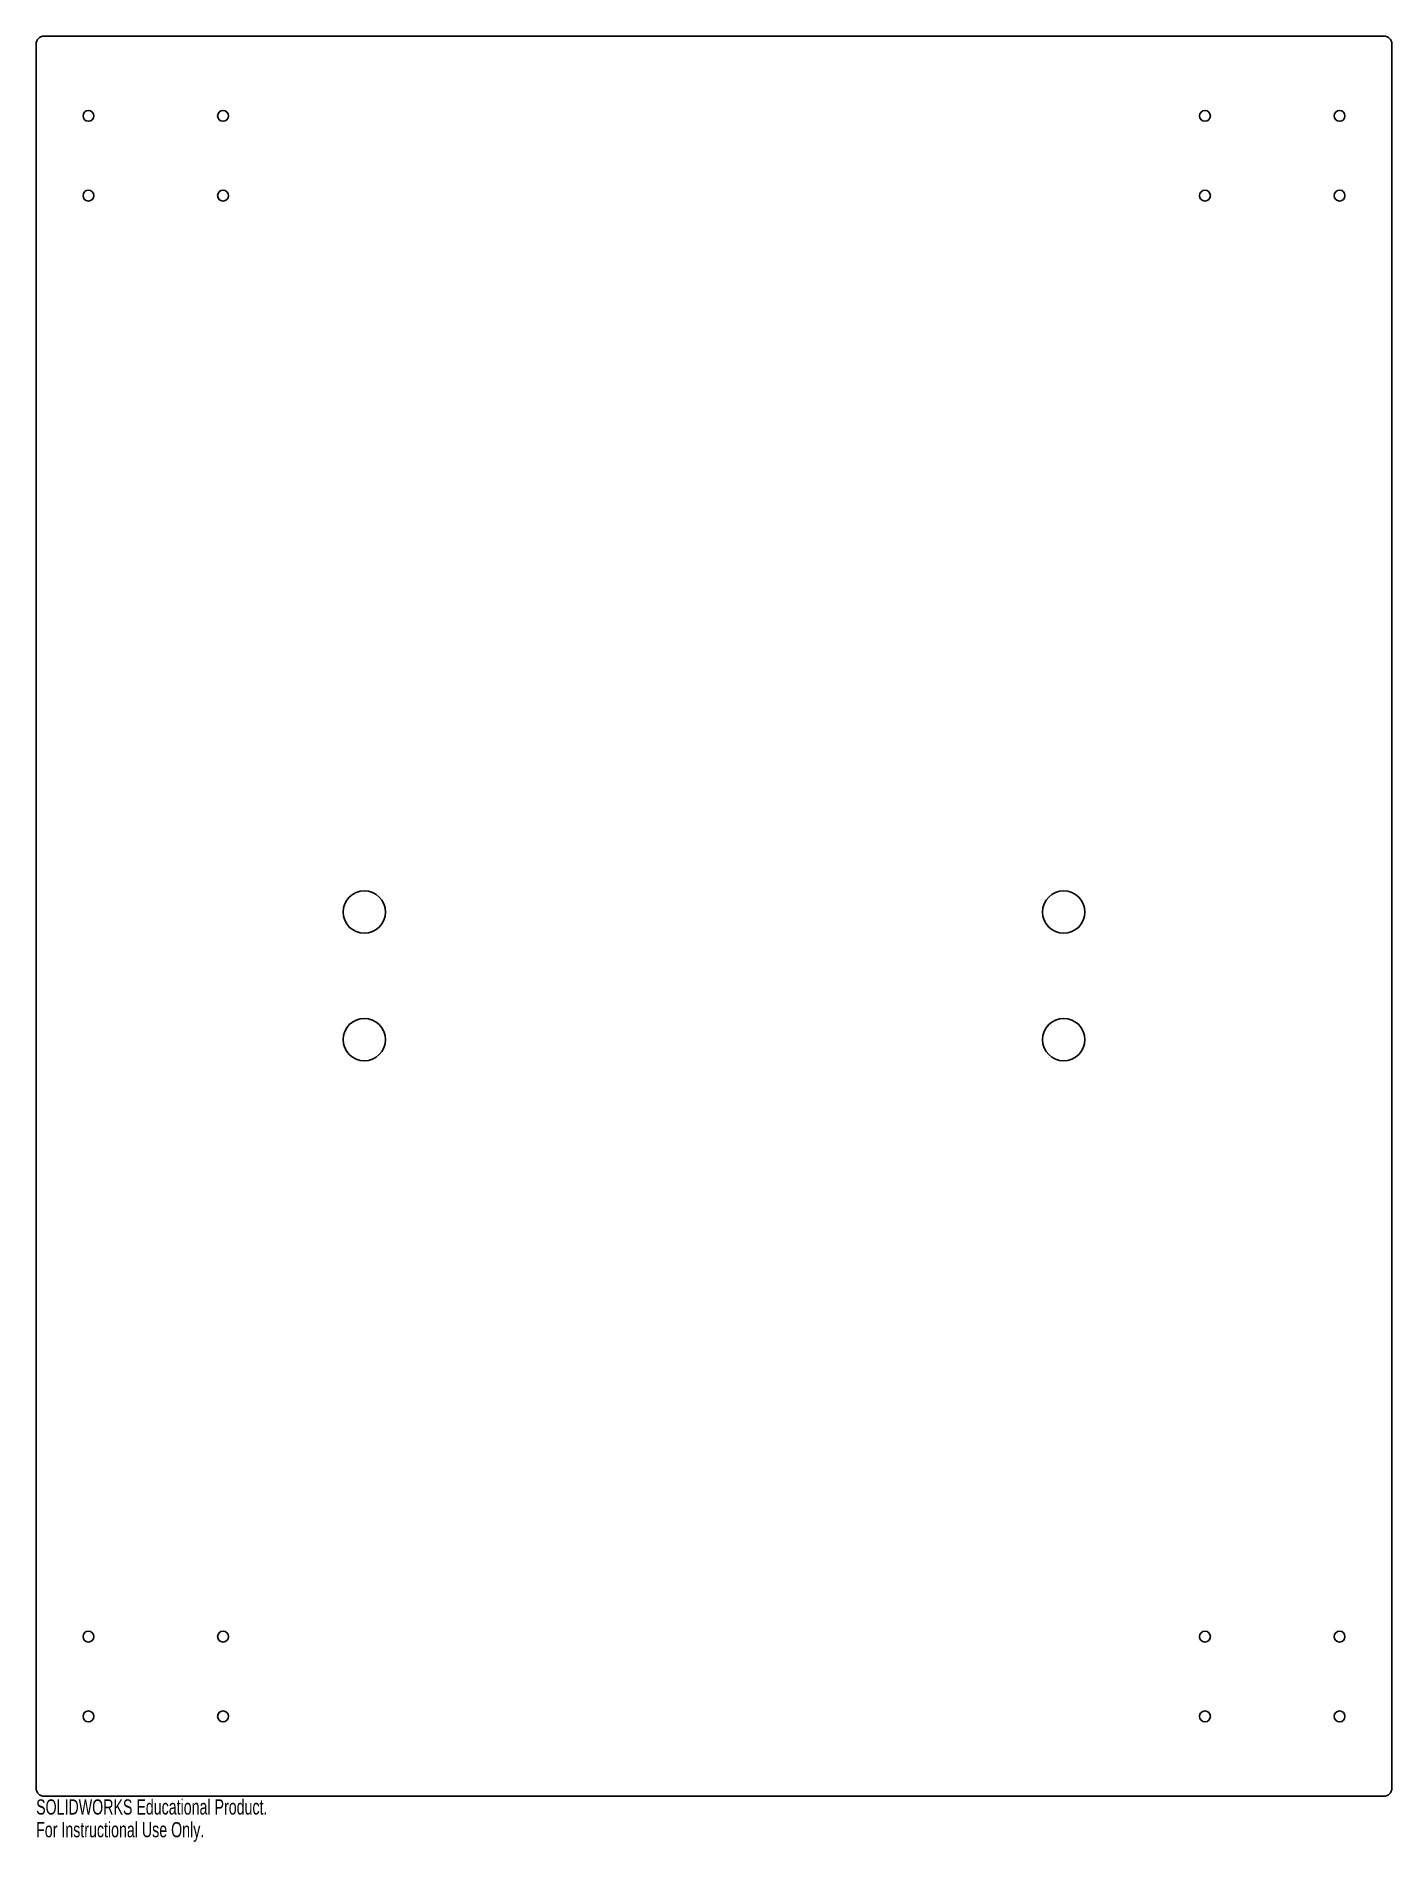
# Model space of a CAD drawing. Header units: inches. Extents: x -1.5 to 15.5, y -21.1 to 1.5.
import ezdxf

# ---------------------------------------------------------------- set-up
doc = ezdxf.new("R2010")
doc.units = ezdxf.units.IN
doc.header["$MEASUREMENT"] = 0
doc.styles.add('SLDTEXTSTYLE0', font='TXT', dxfattribs={"width": 0.7})

msp = doc.modelspace()

# ---------------------------------------------------------------- linework, layer by layer
at = {"color": 7, "linetype": 'Continuous', "lineweight": 25}
for p, q in [((-1.5, 1.4), (-1.5, -20.466)), ((15.4, 1.5), (-1.4, 1.5)), ((15.5, -20.466), (15.5, 1.4)), ((-1.4, -20.566), (15.4, -20.566))]:
    msp.add_line(p, q, dxfattribs=at)
for centre, radius in [((-0.844, 0.5), 0.068), ((0.844, 0.5), 0.068), ((13.156, 0.5), 0.068), ((14.844, 0.5), 0.068), ((-0.844, -0.5), 0.068), ((0.844, -0.5), 0.068), ((13.156, -0.5), 0.068), ((14.844, -0.5), 0.068), ((2.615, -9.481), 0.266), ((11.385, -9.481), 0.266), ((2.615, -11.081), 0.266), ((11.385, -11.081), 0.266), ((-0.844, -18.566), 0.068), ((0.844, -18.566), 0.068), ((13.156, -18.566), 0.068), ((14.844, -18.566), 0.068), ((-0.844, -19.566), 0.068), ((0.844, -19.566), 0.068), ((13.156, -19.566), 0.068), ((14.844, -19.566), 0.068)]:
    msp.add_circle(centre, radius, dxfattribs=at)
for centre, start, end in [((-1.4, 1.4), 90, 180), ((15.4, 1.4), 0, 90), ((-1.4, -20.466), 180, 270), ((15.4, -20.466), 270, 0)]:
    msp.add_arc(centre, 0.1, start, end, dxfattribs=at)

# ---------------------------------------------------------------- texts
at = {"color": 7, "linetype": 'Continuous', "char_height": 0.1903, "attachment_point": 1, "style": 'SLDTEXTSTYLE0'}
for s, insert in [('SOLIDWORKS Educational Product.', (-1.5, -20.606)), ('For Instructional Use Only.', (-1.5, -20.891))]:
    msp.add_mtext(s, dxfattribs=dict(at, insert=insert))

doc.saveas('drawing.dxf')
